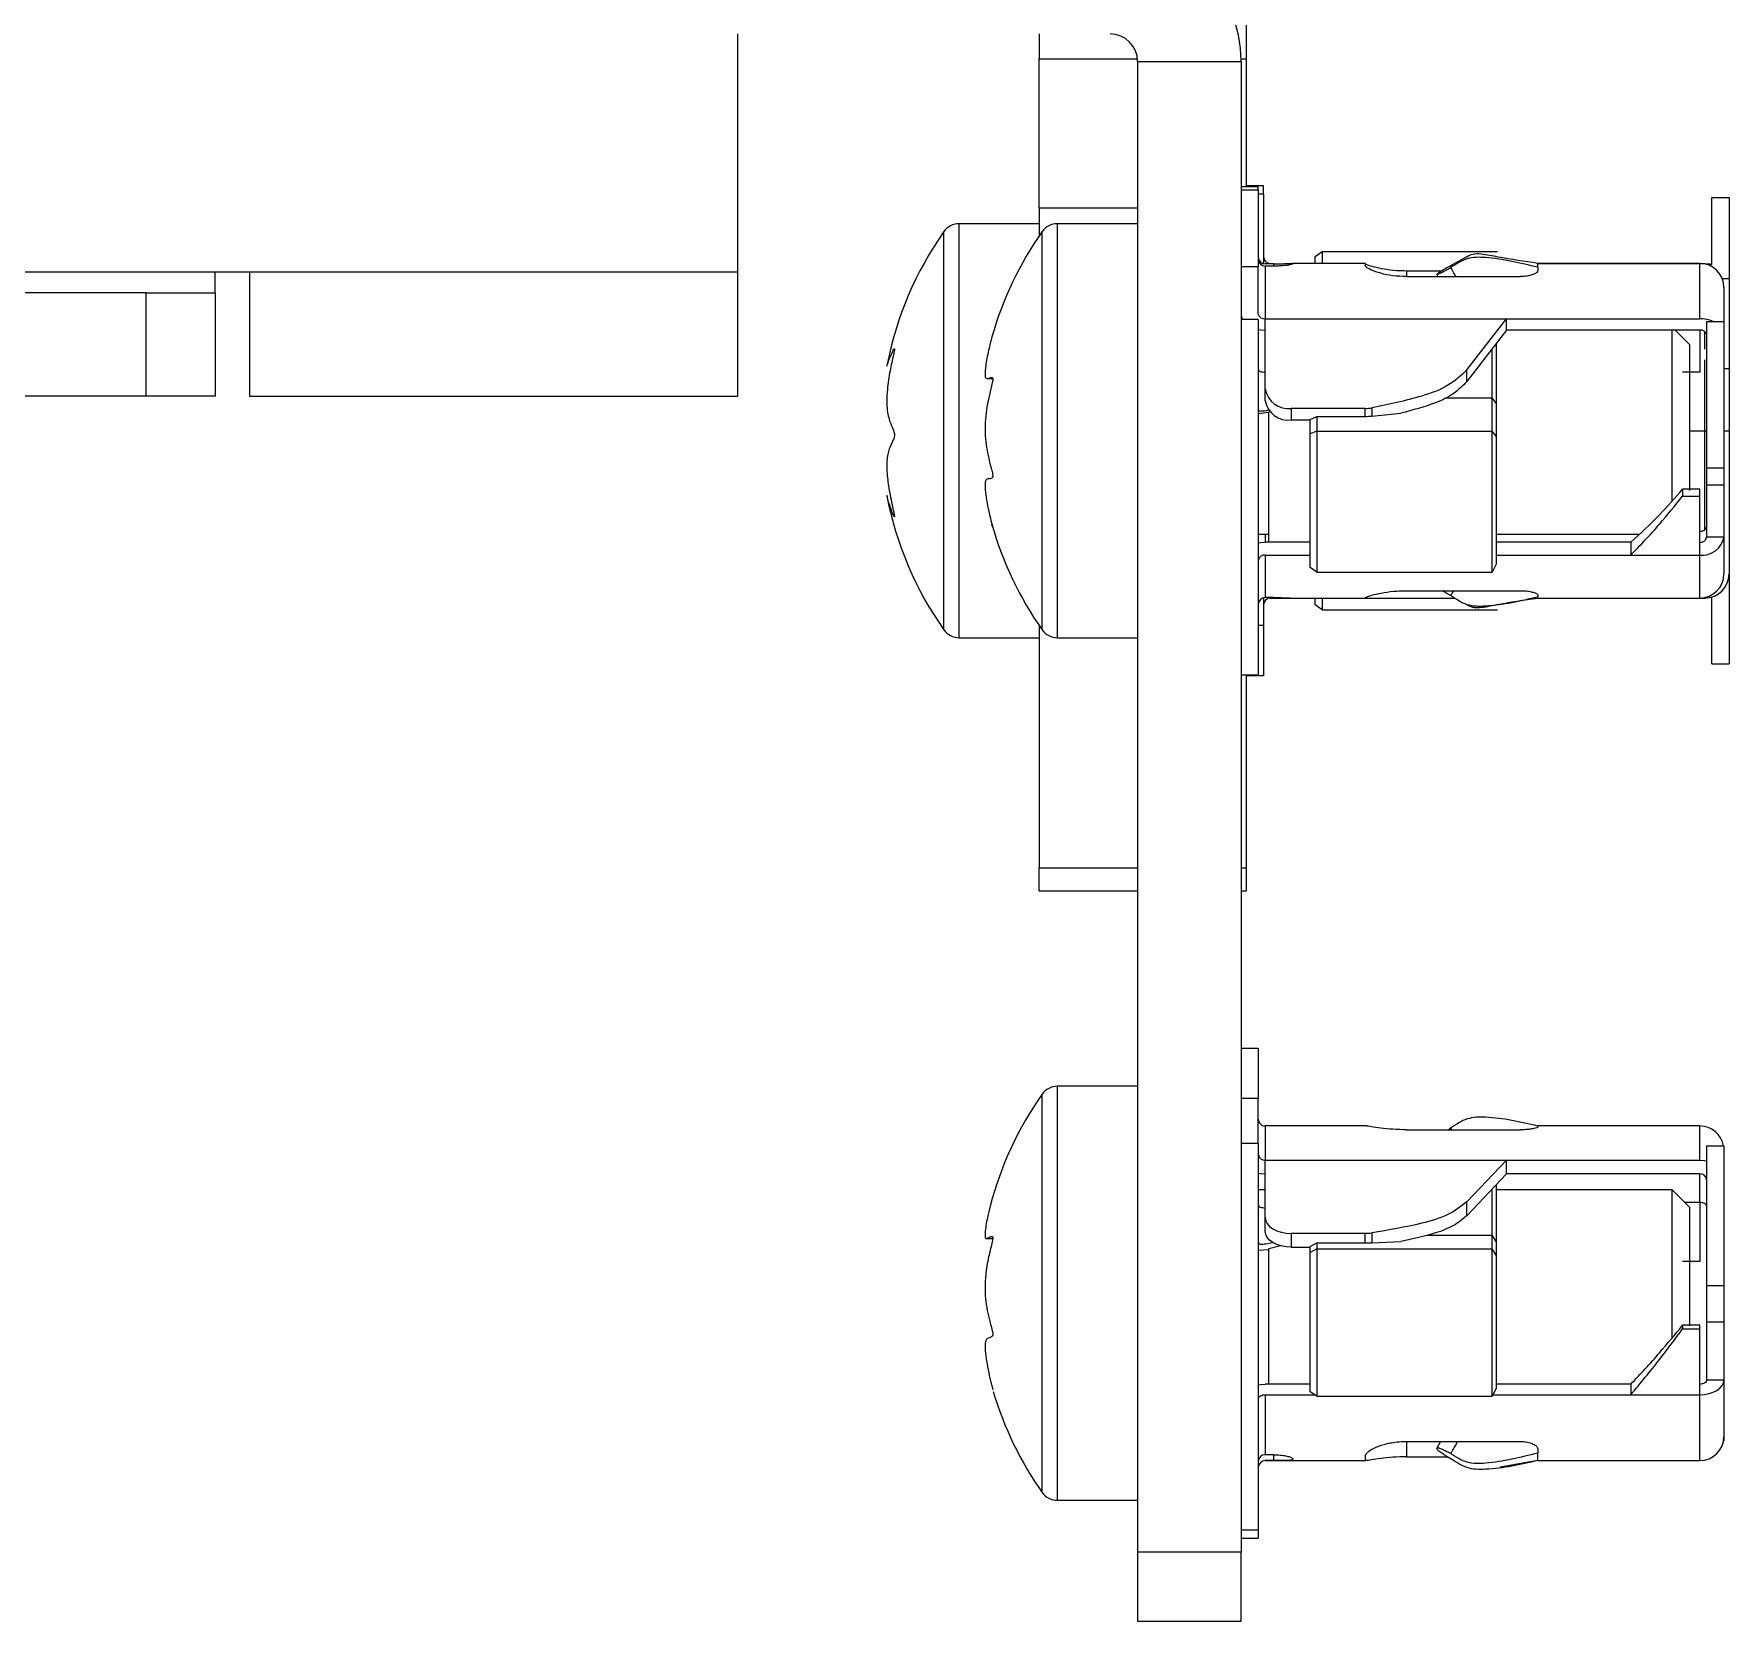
# Model space of a CAD drawing. Header units: millimetres. Extents: x -827 to 1057, y -90 to 1990.
# Drawn here: x -64.05 to -14.9, y -89.74 to -43.74 of the extents above; entities that cross this region are included whole.
import ezdxf

# ---------------------------------------------------------------- set-up
doc = ezdxf.new("R2010")
doc.units = ezdxf.units.MM

msp = doc.modelspace()

# ---------------------------------------------------------------- linework, layer by layer
at = {"color": 7, "linetype": 'Continuous', "lineweight": 25}
for p, q in [((-28.895, -39.843), (-28.895, -44.46)), ((-43.645, -43.737), (-43.645, -50.637)), ((-34.895, -43.737), (-34.895, -44.46)), ((-34.895, -48.79), (-34.895, -44.46)), ((-32.045, -44.537), (-32.045, -87.737)), ((-29.045, -44.537), (-29.045, -87.737)), ((-28.895, -44.46), (-28.895, -48.137)), ((-29.045, -48.159), (-28.545, -48.159)), ((-28.395, -48.137), (-28.895, -48.137)), ((-28.545, -48.255), (-28.545, -48.159)), ((-28.395, -48.379), (-28.395, -48.137)), ((-29.045, -48.255), (-28.545, -48.255)), ((-28.545, -48.255), (-28.545, -50.484)), ((-28.395, -48.379), (-28.545, -48.379)), ((-28.395, -48.379), (-28.395, -50.396)), ((-15.395, -48.479), (-14.895, -48.479)), ((-15.395, -50.416), (-15.395, -48.479)), ((-14.895, -48.479), (-14.895, -50.821)), ((-34.895, -48.79), (-34.895, -49.586)), ((-34.895, -49.237), (-37.22, -49.237)), ((-32.045, -49.237), (-34.37, -49.237)), ((-26.895, -50.186), (-26.695, -50.044)), ((-26.695, -50.044), (-26.695, -50.387)), ((-26.695, -50.044), (-21.611, -50.044)), ((-28.545, -50.484), (-29.045, -50.484)), ((-28.545, -51.856), (-28.545, -50.484)), ((-28.095, -50.402), (-28.345, -50.402)), ((-28.095, -50.468), (-28.345, -50.468)), ((-28.195, -50.402), (-28.195, -50.387)), ((-28.195, -50.387), (-28.141, -50.387)), ((-25.445, -50.387), (-27.578, -50.387)), ((-27.545, -50.39), (-27.545, -50.398)), ((-26.895, -50.387), (-26.895, -50.186)), ((-25.445, -50.387), (-25.445, -50.442)), ((-24.245, -50.599), (-23.214, -50.599)), ((-22.517, -50.208), (-22.969, -50.458)), ((-15.745, -50.387), (-20.445, -50.387)), ((-20.445, -50.501), (-20.445, -50.387)), ((-20.445, -50.387), (-15.595, -50.387)), ((-20.445, -50.501), (-20.445, -50.6)), ((-58.795, -51.237), (-58.795, -50.637)), ((-58.795, -50.637), (-57.795, -50.637)), ((-57.795, -50.637), (-57.795, -54.237)), ((-43.645, -50.637), (-43.645, -54.237)), ((-24.245, -50.772), (-20.945, -50.772)), ((-23.372, -50.709), (-23.372, -50.707)), ((-23.372, -50.709), (-23.338, -50.772)), ((-15.098, -50.821), (-14.895, -50.821)), ((-15.045, -51.087), (-15.045, -52.069)), ((-14.895, -50.821), (-14.895, -53.431)), ((-60.795, -51.237), (-76.495, -51.237)), ((-60.795, -51.237), (-58.795, -51.237)), ((-58.795, -51.237), (-58.795, -54.237)), ((-28.545, -52.011), (-29.045, -52.011)), ((-28.545, -52.011), (-28.545, -62.315)), ((-28.345, -54.033), (-28.345, -51.99)), ((-22.5, -53.476), (-21.345, -51.99)), ((-21.345, -52.325), (-21.345, -51.99)), ((-21.345, -51.99), (-15.745, -51.99)), ((-15.545, -52.069), (-15.045, -52.069)), ((-15.545, -56.316), (-15.545, -52.069)), ((-15.045, -52.069), (-15.045, -56.316)), ((-21.345, -52.325), (-22.5, -53.811)), ((-15.745, -52.325), (-21.345, -52.325)), ((-16.545, -52.587), (-16.545, -52.325)), ((-16.545, -57.281), (-16.545, -52.587)), ((-16.045, -52.737), (-16.457, -52.325)), ((-21.761, -54.288), (-21.761, -52.86)), ((-21.645, -52.711), (-21.645, -54.442)), ((-16.045, -52.737), (-16.045, -53.029)), ((-16.045, -53.029), (-16.045, -56.967)), ((-15.745, -53.538), (-16.245, -53.538)), ((-15.045, -53.431), (-14.895, -53.431)), ((-14.895, -53.431), (-14.895, -55.237)), ((-36.395, -53.721), (-36.25, -53.721)), ((-28.345, -54.368), (-28.345, -54.033)), ((-60.795, -54.237), (-76.495, -54.237)), ((-58.795, -54.237), (-60.795, -54.237)), ((-57.795, -54.237), (-43.645, -54.237)), ((-23.136, -54.288), (-21.761, -54.288)), ((-21.761, -55.248), (-21.761, -54.288)), ((-21.645, -54.442), (-21.761, -54.288)), ((-21.645, -54.442), (-21.645, -55.393)), ((-28.545, -54.741), (-28.245, -54.704)), ((-28.245, -54.689), (-28.201, -54.678)), ((-28.245, -58.469), (-28.245, -54.689)), ((-25.444, -54.591), (-27.595, -54.591)), ((-27.595, -54.925), (-27.045, -54.925)), ((-27.045, -54.912), (-26.845, -54.823)), ((-27.045, -55.332), (-27.045, -54.912)), ((-26.845, -54.823), (-26.845, -55.248)), ((-26.845, -54.823), (-25.444, -54.823)), ((-25.249, -54.813), (-24.41, -54.728)), ((-26.845, -55.248), (-27.045, -55.332)), ((-27.045, -59.202), (-27.045, -55.332)), ((-26.845, -55.248), (-26.845, -59.338)), ((-26.845, -55.248), (-21.761, -55.248)), ((-21.761, -59.338), (-21.761, -55.248)), ((-21.645, -55.393), (-21.761, -55.248)), ((-21.645, -55.393), (-21.645, -59.103)), ((-16.045, -55.237), (-15.595, -55.237)), ((-15.595, -55.237), (-15.545, -55.237)), ((-15.045, -55.237), (-14.895, -55.237)), ((-14.895, -55.237), (-14.895, -59.387)), ((-15.545, -56.316), (-15.045, -56.316)), ((-15.545, -56.804), (-15.545, -56.316)), ((-15.045, -56.316), (-15.045, -56.804)), ((-16.245, -56.935), (-16.245, -57.13)), ((-15.745, -56.935), (-16.245, -56.935)), ((-15.745, -57.13), (-15.745, -56.935)), ((-15.545, -56.804), (-15.045, -56.804)), ((-15.545, -58.32), (-15.545, -56.804)), ((-15.045, -56.804), (-15.045, -58.32)), ((-16.245, -57.13), (-15.745, -57.13)), ((-28.545, -58.237), (-28.245, -58.237)), ((-27.045, -58.469), (-28.345, -58.469)), ((-21.645, -58.237), (-17.503, -58.237)), ((-17.745, -58.469), (-21.645, -58.469)), ((-17.745, -58.469), (-17.745, -58.84)), ((-15.045, -58.32), (-15.545, -58.32)), ((-15.045, -58.32), (-15.045, -59.387)), ((-28.345, -58.84), (-27.045, -58.84)), ((-21.645, -58.84), (-17.745, -58.84)), ((-17.745, -58.84), (-15.745, -58.84)), ((-26.845, -59.338), (-27.045, -59.202)), ((-26.845, -59.338), (-21.761, -59.338)), ((-21.645, -59.103), (-21.761, -59.338)), ((-14.895, -59.387), (-14.895, -61.995)), ((-24.245, -59.874), (-20.945, -59.874)), ((-28.395, -60.078), (-28.395, -60.87)), ((-28.095, -60.072), (-28.345, -60.072)), ((-28.195, -60.087), (-22.84, -60.087)), ((-27.578, -60.087), (-25.445, -60.087)), ((-26.895, -60.287), (-26.895, -60.087)), ((-26.695, -60.43), (-26.895, -60.287)), ((-26.695, -60.087), (-26.695, -60.43)), ((-26.695, -60.43), (-21.611, -60.43)), ((-25.445, -60.081), (-25.445, -60.087)), ((-20.445, -59.996), (-20.445, -60.056)), ((-20.445, -60.087), (-20.445, -60.056)), ((-20.445, -60.087), (-15.745, -60.087)), ((-20.445, -60.087), (-15.595, -60.087)), ((-15.395, -61.995), (-15.395, -60.058)), ((-34.895, -60.888), (-34.895, -67.907)), ((-28.545, -60.87), (-28.395, -60.87)), ((-28.395, -60.87), (-28.395, -62.337)), ((-37.22, -61.237), (-34.895, -61.237)), ((-34.37, -61.237), (-32.045, -61.237)), ((-29.045, -62.315), (-28.545, -62.315)), ((-28.895, -62.315), (-28.895, -67.907)), ((-28.395, -62.337), (-28.895, -62.337)), ((-15.395, -61.995), (-14.895, -61.995)), ((-34.895, -68.577), (-34.895, -67.907)), ((-28.895, -67.907), (-28.895, -68.577)), ((-34.895, -68.577), (-32.045, -68.577)), ((-29.045, -68.577), (-28.895, -68.577)), ((-29.045, -73.137), (-28.545, -73.137)), ((-28.545, -73.137), (-28.545, -74.588)), ((-32.045, -74.237), (-34.37, -74.237)), ((-28.545, -74.588), (-29.045, -74.588)), ((-28.545, -75.894), (-28.545, -74.588)), ((-28.051, -75.387), (-28.345, -75.387)), ((-25.425, -75.387), (-28.051, -75.387)), ((-24.245, -75.498), (-20.945, -75.498)), ((-15.745, -75.387), (-20.445, -75.387)), ((-20.445, -75.389), (-20.445, -75.387)), ((-20.445, -75.389), (-20.445, -75.417)), ((-28.545, -75.894), (-29.045, -75.894)), ((-28.545, -75.894), (-28.545, -87.088)), ((-15.545, -75.966), (-15.045, -75.966)), ((-15.545, -80.014), (-15.545, -75.966)), ((-15.045, -75.966), (-15.045, -80.014)), ((-28.345, -78.044), (-28.345, -76.378)), ((-22.5, -77.59), (-21.345, -76.378)), ((-21.345, -76.776), (-21.345, -76.378)), ((-21.345, -76.378), (-15.745, -76.378)), ((-21.345, -76.776), (-22.5, -77.988)), ((-21.645, -77.091), (-21.645, -78.738)), ((-15.745, -76.776), (-21.345, -76.776)), ((-28.345, -77.237), (-28.545, -77.237)), ((-21.761, -78.554), (-21.761, -77.212)), ((-16.545, -77.237), (-21.645, -77.237)), ((-16.045, -77.737), (-16.545, -77.237)), ((-16.545, -79.979), (-16.545, -77.237)), ((-28.345, -78.442), (-28.345, -78.044)), ((-16.045, -77.737), (-16.045, -80.022)), ((-25.444, -78.499), (-27.595, -78.499)), ((-23.673, -78.554), (-21.761, -78.554)), ((-21.761, -78.949), (-21.761, -78.554)), ((-21.645, -78.738), (-21.761, -78.554)), ((-36.422, -78.648), (-36.246, -78.648)), ((-28.545, -78.989), (-28.245, -78.97)), ((-28.245, -78.936), (-27.905, -78.853)), ((-28.245, -82.872), (-28.245, -78.936)), ((-27.595, -78.896), (-27.045, -78.896)), ((-27.045, -78.88), (-26.845, -78.774)), ((-27.045, -79.053), (-27.045, -78.88)), ((-26.845, -78.949), (-27.045, -79.053)), ((-27.045, -83.089), (-27.045, -79.053)), ((-26.845, -78.774), (-26.845, -78.949)), ((-26.845, -78.774), (-25.444, -78.774)), ((-26.845, -78.949), (-26.845, -83.215)), ((-26.845, -78.949), (-21.761, -78.949)), ((-25.249, -78.771), (-24.41, -78.735)), ((-21.761, -83.215), (-21.761, -78.949)), ((-21.645, -79.129), (-21.761, -78.949)), ((-21.645, -78.738), (-21.645, -79.129)), ((-21.645, -79.129), (-21.645, -82.997)), ((-15.745, -79.311), (-16.245, -79.311)), ((-16.545, -81.544), (-16.545, -79.979)), ((-16.045, -80.022), (-16.045, -81.176)), ((-15.545, -80.014), (-15.045, -80.014)), ((-15.545, -81.064), (-15.545, -80.014)), ((-15.045, -80.014), (-15.045, -81.064)), ((-15.545, -81.064), (-15.045, -81.064)), ((-15.545, -82.751), (-15.545, -81.064)), ((-15.045, -81.064), (-15.045, -82.751)), ((-16.245, -81.163), (-16.245, -81.269)), ((-15.745, -81.163), (-16.245, -81.163)), ((-16.245, -81.269), (-15.745, -81.269)), ((-15.745, -81.269), (-15.745, -81.163)), ((-27.045, -82.872), (-28.345, -82.872)), ((-21.645, -82.997), (-21.761, -83.215)), ((-17.745, -82.872), (-21.645, -82.872)), ((-17.745, -82.872), (-17.745, -83.175)), ((-15.045, -82.751), (-15.545, -82.751)), ((-15.045, -82.751), (-15.045, -84.387)), ((-28.345, -83.175), (-26.908, -83.175)), ((-26.845, -83.215), (-27.045, -83.089)), ((-26.845, -83.215), (-21.761, -83.215)), ((-21.74, -83.175), (-17.745, -83.175)), ((-17.745, -83.175), (-15.745, -83.175)), ((-24.245, -84.531), (-20.945, -84.531)), ((-23.263, -84.531), (-23.371, -84.724)), ((-15.056, -84.508), (-15.045, -84.508)), ((-15.045, -84.387), (-15.045, -84.508)), ((-28.095, -84.917), (-28.345, -84.917)), ((-27.545, -85.031), (-27.545, -85.053)), ((-25.445, -84.955), (-25.445, -85.084)), ((-24.245, -84.976), (-23.049, -84.976)), ((-23.372, -84.734), (-23.372, -84.728)), ((-20.445, -84.74), (-20.445, -84.87)), ((-20.445, -85.087), (-20.445, -84.87)), ((-28.345, -85.087), (-28.051, -85.087)), ((-28.095, -85.087), (-28.345, -85.087)), ((-28.051, -85.087), (-25.425, -85.087)), ((-21.537, -85.264), (-20.445, -85.076)), ((-20.445, -85.087), (-15.745, -85.087)), ((-34.37, -86.237), (-32.045, -86.237)), ((-29.045, -87.088), (-28.545, -87.088)), ((-29.045, -87.337), (-28.545, -87.337)), ((-28.545, -87.088), (-28.545, -87.337)), ((-32.045, -87.737), (-32.045, -89.737)), ((-29.045, -89.737), (-29.045, -87.737)), ((-32.045, -89.737), (-29.045, -89.737))]:
    msp.add_line(p, q, dxfattribs=at)
at = {"color": 8, "linetype": 'Continuous', "lineweight": 18}
for p, q in [((-34.895, -44.46), (-32.049, -44.46)), ((-32.045, -44.537), (-29.045, -44.537)), ((-29.046, -44.46), (-28.895, -44.46)), ((-32.045, -48.79), (-34.895, -48.79)), ((-37.661, -49.471), (-37.661, -49.465)), ((-37.661, -61.009), (-37.661, -49.471)), ((-37.22, -49.243), (-37.22, -49.237)), ((-37.22, -61.237), (-37.22, -49.243)), ((-34.811, -61.009), (-34.811, -49.465)), ((-34.37, -61.237), (-34.37, -49.237)), ((-28.345, -50.468), (-28.345, -51.99)), ((-28.095, -50.468), (-28.095, -50.402)), ((-24.245, -50.599), (-24.245, -50.772)), ((-15.745, -51.99), (-15.745, -50.387)), ((-78.495, -50.637), (-58.795, -50.637)), ((-57.795, -50.637), (-43.645, -50.637)), ((-60.795, -54.237), (-60.795, -51.237)), ((-28.345, -51.99), (-21.345, -51.99)), ((-15.595, -52.878), (-15.595, -52.37)), ((-22.5, -53.811), (-22.5, -53.476)), ((-27.595, -54.591), (-27.595, -54.925)), ((-25.444, -54.823), (-25.444, -54.591)), ((-25.249, -54.571), (-25.249, -54.813)), ((-15.595, -58.103), (-15.595, -55.237)), ((-28.345, -58.237), (-28.345, -58.469)), ((-15.745, -58.469), (-15.745, -58.149)), ((-28.345, -58.84), (-28.345, -60.072)), ((-15.745, -60.087), (-15.745, -58.84)), ((-28.195, -60.072), (-28.195, -60.087)), ((-15.595, -60.087), (-15.595, -60.071)), ((-34.895, -67.907), (-32.045, -67.907)), ((-29.045, -67.907), (-28.895, -67.907)), ((-34.811, -86.009), (-34.811, -74.465)), ((-34.37, -86.237), (-34.37, -74.237)), ((-28.345, -75.387), (-28.345, -76.378)), ((-22.969, -75.452), (-22.942, -75.498)), ((-15.745, -76.378), (-15.745, -75.387)), ((-28.345, -76.378), (-21.345, -76.378)), ((-15.745, -77.602), (-15.745, -76.776)), ((-22.5, -77.988), (-22.5, -77.59)), ((-15.745, -77.602), (-16.18, -77.602)), ((-27.595, -78.499), (-27.595, -78.896)), ((-25.444, -78.774), (-25.444, -78.499)), ((-25.249, -78.483), (-25.249, -78.771)), ((-28.345, -83.175), (-28.345, -84.917)), ((-15.745, -85.087), (-15.745, -83.175)), ((-24.245, -84.531), (-24.245, -84.976)), ((-28.095, -85.087), (-28.095, -84.917)), ((-29.045, -87.737), (-32.045, -87.737))]:
    msp.add_line(p, q, dxfattribs=at)
at = {"color": 7, "linetype": 'Continuous', "lineweight": 25, "flags": 128}
for points in [[(-15.595, -50.387), (-15.458, -50.4), (-15.395, -50.416)], [(-29.045, -51.856), (-29.032, -51.948), (-29.006, -52.011)], [(-28.545, -52.305), (-28.482, -52.316), (-28.345, -52.325)], [(-28.545, -58.49), (-28.482, -58.479), (-28.345, -58.469)], [(-15.745, -76.378), (-15.608, -76.389), (-15.545, -76.401)], [(-28.545, -76.753), (-28.482, -76.765), (-28.345, -76.776)], [(-15.545, -77.723), (-15.549, -77.699), (-15.56, -77.676), (-15.579, -77.655), (-15.604, -77.637), (-15.634, -77.622), (-15.669, -77.611), (-15.706, -77.604), (-15.745, -77.602)], [(-28.345, -78.044), (-28.331, -78.133), (-28.288, -78.218), (-28.219, -78.297), (-28.125, -78.365), (-28.012, -78.422), (-27.882, -78.464), (-27.741, -78.49), (-27.595, -78.499)], [(-27.595, -78.896), (-27.741, -78.888), (-27.882, -78.862), (-28.012, -78.82), (-28.125, -78.763), (-28.219, -78.694), (-28.288, -78.616), (-28.331, -78.531), (-28.345, -78.442)], [(-28.545, -82.89), (-28.482, -82.88), (-28.345, -82.872)], [(-15.745, -83.175), (-15.608, -83.167), (-15.477, -83.143), (-15.356, -83.104), (-15.25, -83.051), (-15.163, -82.987), (-15.098, -82.913), (-15.058, -82.834), (-15.045, -82.751)], [(-15.545, -82.751), (-15.549, -82.775), (-15.56, -82.797), (-15.579, -82.818), (-15.604, -82.837), (-15.634, -82.852), (-15.669, -82.863), (-15.706, -82.87), (-15.745, -82.872)], [(-28.545, -83.296), (-28.541, -83.273), (-28.53, -83.25), (-28.511, -83.229), (-28.486, -83.211), (-28.456, -83.195), (-28.422, -83.184), (-28.384, -83.177), (-28.345, -83.175)]]:
    msp.add_lwpolyline(points, dxfattribs=at)
at = {"color": 7, "linetype": 'Continuous', "lineweight": 25}
for centre, radius, start, end in [((-32.845, -44.537), 3.8, 360, 90), ((-32.845, -44.537), 0.8, 0, 90), ((-29.495, -55.237), 10, 144.7485, 169.1366), ((-37.22, -49.777), 0.54, 90, 144.7485), ((-26.645, -55.237), 10, 144.7485, 164.2164), ((-34.37, -49.777), 0.54, 90, 144.7485), ((-28.345, -50.202), 0.2, 180.0893, 270.0891), ((-28.347, -50.269), 0.198, 180.486, 270.4779), ((-28.195, -50.187), 0.2, 180, 270), ((-15.745, -51.087), 0.7, 360, 90), ((-28.373, -51.815), 0.177, 193.4486, 278.9562), ((-15.738, -52.952), 0.962, 66.6447, 90.4317), ((-15.717, -52.5), 0.177, 13.4486, 98.9562), ((-27.679, -53.92), 0.676, 189.6369, 277.1443), ((-27.679, -54.255), 0.676, 189.6369, 277.1443), ((-25.443, -53.595), 0.996, 269.9657, 281.2428), ((-29.495, -55.237), 10, 190.8243, 215.2515), ((-26.645, -55.237), 10, 195.7671, 215.2515), ((-15.717, -57.974), 0.177, 261.0438, 346.5514), ((-15.667, -58.214), 0.63, 262.8557, 350.3631), ((-15.723, -58.29), 0.18, 262.8557, 350.3631), ((-28.367, -59.019), 0.18, 82.8557, 170.3631), ((-15.745, -59.387), 0.7, 270, 360), ((-15.595, -59.387), 0.7, 270, 0), ((-28.345, -60.271), 0.2, 89.9109, 179.9107), ((-28.195, -60.287), 0.2, 90, 180), ((-37.22, -60.697), 0.54, 215.2515, 270), ((-34.37, -60.697), 0.54, 215.2515, 270), ((-26.645, -80.237), 10, 144.7485, 165.3522), ((-34.37, -74.777), 0.54, 90, 144.7485), ((-28.345, -75.187), 0.2, 180.0002, 270.0002), ((-15.745, -76.087), 0.7, 9.9491, 90), ((-28.363, -76.196), 0.183, 187.2366, 275.7518), ((-15.727, -76.958), 0.183, 7.2366, 95.7518), ((-25.443, -77.284), 1.214, 269.9603, 279.1896), ((-26.645, -80.237), 10, 196.5443, 215.2515), ((-15.745, -84.387), 0.7, 270, 360), ((-28.348, -85.113), 0.197, 88.9966, 178.9602), ((-28.345, -85.287), 0.2, 89.9998, 179.9998), ((-34.37, -85.697), 0.54, 215.2515, 270)]:
    msp.add_arc(centre, radius, start, end, dxfattribs=at)
for centre, ratio in [((-25.444, -54.555), 0.356453), ((-25.444, -78.664), 0.14648)]:
    msp.add_ellipse(centre, major_axis=(0.75, 0), ratio=ratio, start_param=4.712389, end_param=4.975032, dxfattribs=at)
for points, knots in [([(-20.445, -50.387), (-20.832, -50.33), (-21.394, -50.248), (-22.002, -50.12), (-22.334, -50.103), (-22.475, -50.183), (-22.545, -50.224)], [0, 0, 0, 0, 0.53039, 0.769058, 0.884473, 1, 1, 1, 1]), ([(-28.095, -50.402), (-28.033, -50.401), (-27.91, -50.4), (-27.745, -50.394), (-27.621, -50.388), (-27.555, -50.386), (-27.548, -50.389), (-27.545, -50.39)], [0, 0, 0, 0, 0.214393, 0.428789, 0.643061, 0.856854, 1, 1, 1, 1]), ([(-27.545, -50.398), (-27.551, -50.403), (-27.563, -50.413), (-27.657, -50.435), (-27.796, -50.454), (-27.951, -50.466), (-28.054, -50.467), (-28.095, -50.468)], [0, 0, 0, 0, 0.2143054, 0.4286504, 0.6422794, 0.8562229, 1, 1, 1, 1]), ([(-25.445, -50.392), (-25.433, -50.402), (-25.408, -50.421), (-25.208, -50.485), (-24.91, -50.549), (-24.572, -50.592), (-24.342, -50.597), (-24.245, -50.599)], [0, 0, 0, 0, 0.212833, 0.42585, 0.635542, 0.846587, 1, 1, 1, 1]), ([(-24.245, -50.772), (-24.38, -50.766), (-24.65, -50.756), (-25.009, -50.679), (-25.278, -50.583), (-25.424, -50.496), (-25.439, -50.458), (-25.445, -50.442)], [0, 0, 0, 0, 0.2132377, 0.4264897, 0.6391595, 0.8495978, 1, 1, 1, 1]), ([(-22.969, -50.458), (-23.018, -50.485), (-23.115, -50.54), (-23.24, -50.614), (-23.33, -50.671), (-23.368, -50.699), (-23.371, -50.705), (-23.372, -50.707)], [0, 0, 0, 0, 0.225867, 0.4517344, 0.6775983, 0.9034793, 1, 1, 1, 1]), ([(-23.372, -50.709), (-23.367, -50.709), (-23.358, -50.71), (-23.282, -50.676), (-23.172, -50.62), (-23.059, -50.561), (-22.99, -50.523), (-22.969, -50.512)], [0, 0, 0, 0, 0.225883, 0.451767, 0.67765, 0.903524, 1, 1, 1, 1]), ([(-20.445, -50.501), (-20.944, -50.379), (-21.615, -50.214), (-22.509, -50.202), (-22.814, -50.407), (-22.969, -50.512)], [0, 0, 0, 0, 0.587693, 0.790818, 1, 1, 1, 1]), ([(-20.445, -50.6), (-20.451, -50.617), (-20.461, -50.651), (-20.547, -50.703), (-20.674, -50.745), (-20.814, -50.768), (-20.908, -50.771), (-20.945, -50.772)], [0, 0, 0, 0, 0.2143729, 0.4287785, 0.6425919, 0.8566662, 1, 1, 1, 1]), ([(-36.267, -52.513), (-36.268, -52.518), (-36.299, -52.626), (-36.379, -52.944), (-36.448, -53.314), (-36.476, -53.597), (-36.451, -53.75), (-36.372, -53.713), (-36.289, -53.691), (-36.259, -53.699), (-36.248, -53.72), (-36.245, -53.741), (-36.245, -53.765), (-36.249, -53.801), (-36.267, -53.894), (-36.347, -54.199), (-36.433, -54.58), (-36.476, -55.091), (-36.457, -55.596), (-36.384, -55.96), (-36.312, -56.24), (-36.284, -56.344), (-36.265, -56.422), (-36.252, -56.48), (-36.246, -56.524), (-36.245, -56.542), (-36.245, -56.55)], [0, 0, 0, 0, 0.00365, 0.077461, 0.171814, 0.228586, 0.285766, 0.416114, 0.454923, 0.474397, 0.482246, 0.486516, 0.490821, 0.495681, 0.504404, 0.537695, 0.669138, 0.731239, 0.794134, 0.916194, 0.946326, 0.965487, 0.978097, 0.99078, 0.995843, 1, 1, 1, 1]), ([(-15.745, -52.325), (-15.745, -52.481), (-15.745, -52.84), (-15.745, -53.286), (-15.745, -53.538)], [0, 0, 0, 0, 0.433451, 1, 1, 1, 1]), ([(-39.315, -53.355), (-39.316, -53.361), (-39.318, -53.38), (-39.256, -53.193), (-39.176, -52.991), (-39.118, -52.882), (-39.102, -52.863), (-39.096, -52.866), (-39.095, -52.877), (-39.096, -52.899), (-39.105, -52.95), (-39.15, -53.154), (-39.232, -53.52), (-39.301, -53.976), (-39.326, -54.381), (-39.301, -54.74), (-39.229, -54.979), (-39.148, -55.162), (-39.11, -55.262), (-39.098, -55.317), (-39.095, -55.347), (-39.095, -55.372), (-39.097, -55.4), (-39.108, -55.451), (-39.164, -55.587), (-39.256, -55.748), (-39.322, -56.033), (-39.318, -56.457), (-39.261, -56.924), (-39.183, -57.308), (-39.124, -57.567), (-39.103, -57.661), (-39.096, -57.709), (-39.095, -57.725), (-39.096, -57.732), (-39.104, -57.729), (-39.146, -57.65), (-39.227, -57.433), (-39.299, -57.192), (-39.312, -57.136), (-39.316, -57.117)], [0, 0, 0, 0, 0.031606, 0.08599, 0.146926, 0.162165, 0.169821, 0.172902, 0.176017, 0.178677, 0.182699, 0.194136, 0.245481, 0.30493, 0.341521, 0.378321, 0.450036, 0.485425, 0.500034, 0.504619, 0.507564, 0.510071, 0.512573, 0.517012, 0.53072, 0.594642, 0.659092, 0.697147, 0.750509, 0.809821, 0.823325, 0.836953, 0.840019, 0.842585, 0.845154, 0.849068, 0.859852, 0.907936, 0.969401, 1, 1, 1, 1]), ([(-28.545, -53.472), (-28.544, -53.477), (-28.542, -53.488), (-28.525, -53.504), (-28.488, -53.522), (-28.418, -53.532), (-28.37, -53.54), (-28.345, -53.544)], [0, 0, 0, 0, 0.195302, 0.377541, 0.538909, 0.761383, 1, 1, 1, 1]), ([(-22.5, -53.476), (-22.669, -53.636), (-23.02, -53.967), (-24.002, -54.317), (-24.765, -54.473), (-25.249, -54.571)], [0, 0, 0, 0, 0.254027, 0.526591, 1, 1, 1, 1]), ([(-15.595, -55.237), (-15.595, -54.842), (-15.595, -54.138), (-15.595, -53.478), (-15.595, -53.187)], [0, 0, 0, 0, 0.5598658, 1, 1, 1, 1]), ([(-22.5, -53.811), (-22.62, -53.934), (-22.864, -54.184), (-23.528, -54.5), (-24.068, -54.64), (-24.41, -54.728)], [0, 0, 0, 0, 0.261809, 0.533628, 1, 1, 1, 1]), ([(-28.545, -54.635), (-28.544, -54.64), (-28.542, -54.65), (-28.525, -54.661), (-28.487, -54.669), (-28.411, -54.662), (-28.329, -54.652), (-28.272, -54.638), (-28.242, -54.63)], [0, 0, 0, 0, 0.146813, 0.283805, 0.40511, 0.587871, 0.783158, 1, 1, 1, 1]), ([(-36.245, -56.55), (-36.245, -56.557), (-36.246, -56.574), (-36.255, -56.602), (-36.297, -56.638), (-36.378, -56.62), (-36.448, -56.648), (-36.476, -56.779), (-36.453, -57.107), (-36.377, -57.514), (-36.296, -57.844), (-36.264, -57.965), (-36.25, -58.016), (-36.245, -58.033), (-36.245, -58.037), (-36.247, -58.029), (-36.254, -58.005), (-36.263, -57.976), (-36.268, -57.957)], [0, 0, 0, 0, 0.008099, 0.019489, 0.051051, 0.192127, 0.359973, 0.466272, 0.57344, 0.807079, 0.883862, 0.922338, 0.941681, 0.950032, 0.95847, 0.965715, 0.978482, 1, 1, 1, 1]), ([(-17.745, -58.469), (-17.465, -58.213), (-16.965, -57.755), (-16.465, -57.186), (-16.245, -56.935)], [0, 0, 0, 0, 0.5598678, 1, 1, 1, 1]), ([(-17.745, -58.84), (-17.465, -58.551), (-16.965, -58.035), (-16.465, -57.407), (-16.245, -57.13)], [0, 0, 0, 0, 0.559911, 1, 1, 1, 1]), ([(-15.745, -58.84), (-15.745, -58.551), (-15.745, -58.035), (-15.745, -57.407), (-15.745, -57.13)], [0, 0, 0, 0, 0.559866, 1, 1, 1, 1]), ([(-25.445, -60.081), (-25.433, -60.072), (-25.408, -60.052), (-25.208, -59.989), (-24.91, -59.924), (-24.572, -59.881), (-24.342, -59.876), (-24.245, -59.874)], [0, 0, 0, 0, 0.212833, 0.42585, 0.635542, 0.846587, 1, 1, 1, 1]), ([(-22.969, -60.016), (-23.018, -59.988), (-23.109, -59.938), (-23.181, -59.894), (-23.214, -59.874)], [0, 0, 0, 0, 0.5438696, 1, 1, 1, 1]), ([(-20.945, -59.874), (-20.889, -59.876), (-20.776, -59.879), (-20.627, -59.904), (-20.514, -59.937), (-20.454, -59.97), (-20.448, -59.989), (-20.445, -59.996)], [0, 0, 0, 0, 0.214445, 0.428893, 0.643239, 0.857188, 1, 1, 1, 1]), ([(-28.095, -60.072), (-28.033, -60.072), (-27.909, -60.073), (-27.746, -60.08), (-27.627, -60.086), (-27.592, -60.086), (-27.578, -60.086)], [0, 0, 0, 0, 0.2683372, 0.5366782, 0.8048646, 1, 1, 1, 1]), ([(-20.445, -60.056), (-20.944, -60.175), (-21.615, -60.335), (-22.509, -60.331), (-22.814, -60.122), (-22.969, -60.016)], [0, 0, 0, 0, 0.587693, 0.790818, 1, 1, 1, 1]), ([(-22.545, -60.25), (-22.485, -60.285), (-22.396, -60.336), (-22.25, -60.367), (-22.016, -60.358), (-21.415, -60.224), (-20.845, -60.143), (-20.445, -60.087)], [0, 0, 0, 0, 0.113251, 0.16898, 0.224646, 0.455828, 1, 1, 1, 1]), ([(-20.445, -75.389), (-20.944, -75.273), (-21.615, -75.118), (-22.509, -75.134), (-22.814, -75.345), (-22.969, -75.452)], [0, 0, 0, 0, 0.587693, 0.790818, 1, 1, 1, 1]), ([(-24.245, -75.498), (-24.38, -75.495), (-24.649, -75.489), (-25.009, -75.449), (-25.276, -75.409), (-25.407, -75.386), (-25.422, -75.388), (-25.425, -75.389)], [0, 0, 0, 0, 0.234814, 0.469643, 0.703831, 0.935562, 1, 1, 1, 1]), ([(-23.049, -75.498), (-23.043, -75.494), (-23.018, -75.479), (-22.99, -75.463), (-22.969, -75.452)], [0, 0, 0, 0, 0.235419, 1, 1, 1, 1]), ([(-20.445, -75.417), (-20.451, -75.424), (-20.461, -75.437), (-20.547, -75.462), (-20.674, -75.483), (-20.814, -75.496), (-20.908, -75.497), (-20.945, -75.498)], [0, 0, 0, 0, 0.2143729, 0.4287785, 0.6425919, 0.8566662, 1, 1, 1, 1]), ([(-22.5, -77.59), (-22.669, -77.72), (-23.02, -77.99), (-24.002, -78.275), (-24.765, -78.402), (-25.249, -78.483)], [0, 0, 0, 0, 0.254027, 0.526591, 1, 1, 1, 1]), ([(-15.745, -77.602), (-15.745, -77.899), (-15.745, -78.43), (-15.745, -79.042), (-15.745, -79.311)], [0, 0, 0, 0, 0.559785, 1, 1, 1, 1]), ([(-36.316, -77.706), (-36.345, -77.818), (-36.416, -78.091), (-36.472, -78.452), (-36.469, -78.649), (-36.411, -78.658), (-36.333, -78.6), (-36.274, -78.584), (-36.253, -78.587), (-36.246, -78.615), (-36.245, -78.634), (-36.246, -78.661), (-36.254, -78.714), (-36.296, -78.899), (-36.378, -79.215), (-36.449, -79.629), (-36.476, -80.053), (-36.451, -80.54), (-36.372, -80.904), (-36.289, -81.202), (-36.259, -81.317), (-36.248, -81.379), (-36.245, -81.412), (-36.245, -81.437), (-36.249, -81.462), (-36.267, -81.5), (-36.347, -81.531), (-36.433, -81.536), (-36.476, -81.701), (-36.457, -82.05), (-36.384, -82.451), (-36.312, -82.762), (-36.284, -82.872), (-36.265, -82.948), (-36.252, -82.995), (-36.246, -83.021), (-36.245, -83.025), (-36.245, -83.026)], [0, 0, 0, 0, 0.046233, 0.113467, 0.153166, 0.208832, 0.270707, 0.284793, 0.299011, 0.302209, 0.304886, 0.307566, 0.311648, 0.322899, 0.373059, 0.43718, 0.475761, 0.514619, 0.603202, 0.629576, 0.64281, 0.648144, 0.651045, 0.653971, 0.657274, 0.663202, 0.685826, 0.775152, 0.817355, 0.860097, 0.943047, 0.963524, 0.976545, 0.985115, 0.993735, 0.997175, 1, 1, 1, 1]), ([(-28.545, -77.665), (-28.544, -77.674), (-28.542, -77.691), (-28.525, -77.717), (-28.488, -77.743), (-28.418, -77.754), (-28.37, -77.762), (-28.345, -77.766)], [0, 0, 0, 0, 0.195302, 0.377541, 0.538909, 0.761383, 1, 1, 1, 1]), ([(-22.5, -77.988), (-22.62, -78.088), (-22.864, -78.292), (-23.528, -78.549), (-24.068, -78.663), (-24.41, -78.735)], [0, 0, 0, 0, 0.261809, 0.533628, 1, 1, 1, 1]), ([(-28.545, -78.753), (-28.544, -78.762), (-28.542, -78.778), (-28.525, -78.799), (-28.487, -78.817), (-28.411, -78.812), (-28.292, -78.799), (-28.197, -78.776), (-28.13, -78.76)], [0, 0, 0, 0, 0.115696, 0.223653, 0.319247, 0.463273, 0.617169, 1, 1, 1, 1]), ([(-17.745, -82.872), (-17.465, -82.575), (-16.965, -82.044), (-16.465, -81.432), (-16.245, -81.163)], [0, 0, 0, 0, 0.559868, 1, 1, 1, 1]), ([(-17.745, -83.175), (-17.465, -82.841), (-16.965, -82.244), (-16.465, -81.567), (-16.245, -81.269)], [0, 0, 0, 0, 0.559911, 1, 1, 1, 1]), ([(-15.745, -83.175), (-15.745, -82.841), (-15.745, -82.244), (-15.745, -81.567), (-15.745, -81.269)], [0, 0, 0, 0, 0.559866, 1, 1, 1, 1]), ([(-25.445, -84.955), (-25.433, -84.921), (-25.408, -84.852), (-25.208, -84.723), (-24.91, -84.611), (-24.572, -84.541), (-24.342, -84.534), (-24.245, -84.531)], [0, 0, 0, 0, 0.2128333, 0.4258501, 0.6355415, 0.8465873, 1, 1, 1, 1]), ([(-20.945, -84.531), (-20.889, -84.533), (-20.776, -84.538), (-20.627, -84.578), (-20.514, -84.633), (-20.454, -84.691), (-20.448, -84.726), (-20.445, -84.74)], [0, 0, 0, 0, 0.214445, 0.428893, 0.643239, 0.857188, 1, 1, 1, 1]), ([(-28.095, -84.917), (-28.033, -84.919), (-27.91, -84.922), (-27.745, -84.946), (-27.621, -84.978), (-27.555, -85.008), (-27.548, -85.024), (-27.545, -85.031)], [0, 0, 0, 0, 0.214393, 0.428789, 0.643061, 0.856854, 1, 1, 1, 1]), ([(-24.245, -84.976), (-24.38, -84.979), (-24.65, -84.984), (-25.009, -85.024), (-25.278, -85.066), (-25.424, -85.09), (-25.439, -85.085), (-25.445, -85.084)], [0, 0, 0, 0, 0.213238, 0.42649, 0.63916, 0.849598, 1, 1, 1, 1]), ([(-22.969, -84.883), (-23.018, -84.858), (-23.115, -84.807), (-23.24, -84.752), (-23.33, -84.72), (-23.368, -84.717), (-23.371, -84.726), (-23.372, -84.728)], [0, 0, 0, 0, 0.225867, 0.451734, 0.677598, 0.903479, 1, 1, 1, 1]), ([(-23.372, -84.734), (-23.367, -84.744), (-23.358, -84.764), (-23.282, -84.826), (-23.172, -84.902), (-23.059, -84.971), (-22.99, -85.01), (-22.969, -85.022)], [0, 0, 0, 0, 0.225883, 0.451767, 0.67765, 0.903524, 1, 1, 1, 1]), ([(-20.445, -84.87), (-20.944, -84.994), (-21.615, -85.161), (-22.509, -85.186), (-22.814, -84.985), (-22.969, -84.883)], [0, 0, 0, 0, 0.587693, 0.790818, 1, 1, 1, 1]), ([(-20.445, -85.084), (-20.944, -85.2), (-21.615, -85.356), (-22.509, -85.339), (-22.814, -85.129), (-22.969, -85.022)], [0, 0, 0, 0, 0.587693, 0.790818, 1, 1, 1, 1]), ([(-27.545, -85.053), (-27.551, -85.06), (-27.563, -85.073), (-27.657, -85.083), (-27.796, -85.086), (-27.951, -85.087), (-28.054, -85.087), (-28.095, -85.087)], [0, 0, 0, 0, 0.214305, 0.42865, 0.642279, 0.856223, 1, 1, 1, 1])]:
    msp.add_open_spline(points, degree=3, knots=knots, dxfattribs=at)
at = {"color": 8, "linetype": 'Continuous', "lineweight": 18}
for points, knots in [([(-22.969, -50.512), (-22.927, -50.585), (-22.878, -50.672), (-22.828, -50.758), (-22.82, -50.772)], [0, 0, 0, 0, 0.842756, 1, 1, 1, 1]), ([(-22.888, -59.874), (-22.899, -59.894), (-22.926, -59.941), (-22.953, -59.988), (-22.969, -60.016)], [0, 0, 0, 0, 0.4153928, 1, 1, 1, 1]), ([(-22.765, -84.531), (-22.77, -84.539), (-22.796, -84.584), (-22.849, -84.674), (-22.911, -84.783), (-22.953, -84.855), (-22.969, -84.883)], [0, 0, 0, 0, 0.073986, 0.383014, 0.76733, 1, 1, 1, 1])]:
    msp.add_open_spline(points, degree=3, knots=knots, dxfattribs=at)

doc.saveas('drawing.dxf')
